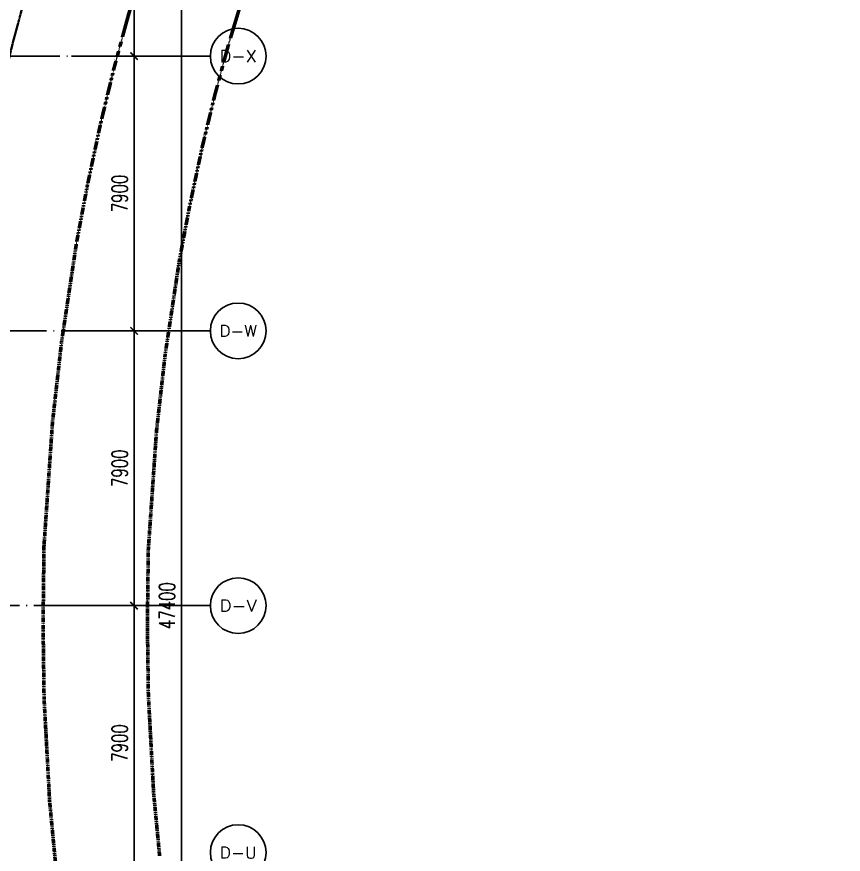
# Model space of a CAD drawing. Header units: millimetres. Extents: x 1089227 to 13101469, y 618865 to 10240562.
# Drawn here: x 3386423 to 3410190, y 4906864 to 4930944 of the extents above; entities that cross this region are included whole.
import ezdxf
from ezdxf.enums import TextEntityAlignment as Align

# ---------------------------------------------------------------- set-up
doc = ezdxf.new("R2010")
doc.units = ezdxf.units.MM
doc.header["$LTSCALE"] = 1000
doc.header["$PDMODE"] = 3
doc.header["$PDSIZE"] = 200
for name, pattern in [('A09-G-CTRL-用地红线+建筑退线_设计区$0$A02-G-MAIN-用地红线+退线_设计区$0$Redline1', [20, 10, -2, 2, -2, 2, -2]), ('A09-G-CTRL-用地红线+建筑退线_设计区$0$Controlline1', [12.8, 8, -1.6, 1.6, -1.6]), ('DOTE', [2.42, 2, -0.2, 0.02, -0.2])]:
    doc.linetypes.add(name, pattern=pattern)
doc.layers.get('0').update_dxf_attribs({"linetype": 'CONTINUOUS'})
doc.layers.get('Defpoints').update_dxf_attribs({"linetype": 'CONTINUOUS'})
doc.layers.add('A09-G-CTRL-用地红线+建筑退线_设计区$0$Z-REDL(用地红线)', color=10, linetype='CONTINUOUS', lineweight=60)
doc.layers.add('A09-G-CTRL-用地红线+建筑退线_设计区$0$Z-REDL-CTRL(建筑控制线)', color=40, linetype='CONTINUOUS', lineweight=35)
for name, color, linetype in [('AXIS', 3, 'CONTINUOUS'), ('AXIS_TEXT', 7, 'CONTINUOUS'), ('DOTE', 1, 'DOTE'), ('LWK-轴线-编号', 7, 'CONTINUOUS'), ('PUB_DIM', 3, 'CONTINUOUS')]:
    doc.layers.add(name, color=color, linetype=linetype)
doc.styles.add('_TCH_AXIS', font='COMPLEX', dxfattribs={"bigfont": 'AllInOneBig.shx'})
doc.styles.add('_TCH_DIM_T3', font='SIMPLEX', dxfattribs={"width": 0.705882, "bigfont": 'AllInOneBig.shx'})
doc.styles.add('COMPLEX', font='COMPLEX', dxfattribs={"bigfont": 'AllInOneBig.shx'})
doc.dimstyles.new('_TCH_ARCH&&150', dxfattribs={"dimtxt": 446.25, "dimasz": 150, "dimexe": 375, "dimexo": 450, "dimgap": 189.375, "dimtad": 1, "dimdec": 0, "dimzin": 0, "dimdsep": 46, "dimtxsty": '_TCH_DIM_T3', "dimblk": 'ARCHTICK', "dimcen": 0.09, "dimclrt": 7, "dimazin": 2, "dimtfac": 1, "dimtdec": 0, "dimtix": 1, "dimtmove": 2, "dimatfit": 3, "dimfxl": 0, "dimtolj": 1, "dimtzin": 0, "dimarcsym": 0})

# ---------------------------------------------------------------- blocks, each defined once
blk = doc.blocks.new('0323最综用地红线')
at = {"layer": 'A09-G-CTRL-用地红线+建筑退线_设计区$0$Z-REDL(用地红线)', "color": 1, "linetype": 'A09-G-CTRL-用地红线+建筑退线_设计区$0$A02-G-MAIN-用地红线+退线_设计区$0$Redline1', "ltscale": 0.0005}
for points in [[(8347198, 3691832), (8355744, 3683198), (8341896, 3654650), (8341278, 3653371), (8340462, 3651462), (8340004, 3650329), (8339215, 3648197), (8338482, 3645999), (8338065, 3644619), (8337678, 3643190), (8337310, 3641674), (8336945, 3639961), (8336653, 3638416), (8336242, 3635695), (8335994, 3633500), (8335758, 3630075), (8335733, 3627948), (8335761, 3625910), (8335913, 3623090), (8336084, 3621295)], [(8344461, 3690333), (8352118, 3682597), (8339196, 3655957), (8338547, 3654614), (8337692, 3652614), (8337206, 3651412), (8336385, 3649193), (8335622, 3646907), (8335181, 3645444), (8334772, 3643936), (8334385, 3642340), (8334004, 3640553), (8333695, 3638919), (8333267, 3636087), (8333005, 3633771), (8332759, 3630196), (8332733, 3627945), (8332762, 3625809), (8332921, 3622867), (8333098, 3621000)]]:
    blk.add_lwpolyline(points, dxfattribs=at)
at = {"layer": 'A09-G-CTRL-用地红线+建筑退线_设计区$0$Z-REDL-CTRL(建筑控制线)', "linetype": 'A09-G-CTRL-用地红线+建筑退线_设计区$0$Controlline1', "ltscale": 0.0005, "flags": 128}
blk.add_lwpolyline([(8299567, 3686108), (8326626, 3675265), (8336400, 3687495), (8338983, 3690878), (8341712, 3688883), (8341724, 3688834), (8348492, 3681996), (8336495, 3657264), (8335815, 3655857), (8334921, 3653765), (8334408, 3652495), (8333554, 3650188), (8332762, 3647815), (8332296, 3646270), (8331866, 3644682), (8331460, 3643007), (8331063, 3641145), (8330737, 3639422), (8330293, 3636480), (8330017, 3634043), (8329761, 3630317), (8329732, 3627942), (8329763, 3625708), (8329928, 3622644), (8330113, 3620704), (8330325, 3618642), (8330653, 3615645), (8331572, 3606971), (8333151, 3600656), (8334420, 3595620), (8335099, 3592902), (8332162, 3588340), (8329462, 3587873), (8325135, 3587049), (8322510, 3586515), (8319525, 3585891), (8317926, 3585544), (8316578, 3585249), (8315535, 3585011), (8313300, 3584499), (8310791, 3583894), (8309251, 3583537), (8305740, 3582637), (8303918, 3582156), (8302104, 3581668), (8299703, 3581012), (8297227, 3580315), (8295056, 3579682), (8292998, 3579074), (8290643, 3578358), (8288572, 3577710), (8287591, 3577398), (8286161, 3576940), (8284503, 3576401), (8282624, 3575767), (8281086, 3575247), (8278146, 3574222), (8273894, 3572680), (8272471, 3572149), (8271089, 3571640), (8267888, 3570407), (8264331, 3569000), (8260702, 3567515), (8258549, 3566609), (8254947, 3565066), (8252185, 3563832), (8250834, 3563232), (8249176, 3562470), (8247994, 3561930), (8245505, 3560754), (8242980, 3559544), (8239801, 3558013), (8237959, 3557076), (8235838, 3555996), (8233384, 3554698), (8228450, 3552051), (8226178, 3550787), (8222141, 3548504), (8215629, 3544667), (8213710, 3543497), (8193657, 3531175), (8180322, 3522990), (8166408, 3514440), (8156991, 3508658), (8151138, 3505062), (8142685, 3507267), (8121171, 3545747), (8120724, 3546549), (8120233, 3547383), (8119272, 3548967), (8118108, 3550752), (8117067, 3552244), (8115806, 3553970), (8115672, 3554140), (8146431, 3575790), (8162146, 3587599), (8162295, 3588125), (8199863, 3615253), (8204215, 3618404), (8231584, 3638167), (8260590, 3655826), (8295376, 3680010)], close=True, dxfattribs=at)
blk = doc.blocks.new('_AXISO')
blk.add_circle((0, 0), 0.5)
at = {"layer": 'AXIS_TEXT', "style": 'COMPLEX', "width": 1.041667}
blk.add_attdef('A', text='', height=0.56, dxfattribs=at).set_placement((-0.25, -0.28), (0.25, -0.28), align=Align.FIT)
blk = doc.blocks.new('_ArchTick')
at = {"color": 0, "linetype": 'ByBlock', "const_width": 0.3}
blk.add_lwpolyline([(-0.71, -0.71), (0.71, 0.71)], dxfattribs=at)
blk = doc.blocks.new('*D526')
at = {"layer": 'Defpoints', "color": 0, "transparency": 16777216}
for p in [(-408, 88800), (-232, 88800), (-408, 80900)]:
    blk.add_point(p, dxfattribs=at)
at = {"layer": 'PUB_DIM', "color": 0, "lineweight": -2, "transparency": 16777216}
for p, q in [((-232, 80900), (-232, 88800)), ((42, 88800), (143, 88800)), ((42, 80900), (143, 80900))]:
    blk.add_line(p, q, dxfattribs=at)
at = {"layer": 'PUB_DIM', "color": 0, "lineweight": -2, "transparency": 16777216, "xscale": 150, "yscale": 150, "zscale": 150}
for p, rotation in [((-232, 88800), 90), ((-232, 80900), 270)]:
    blk.add_blockref('_ArchTick', p, dxfattribs=dict(at, rotation=rotation))
at = {"layer": 'PUB_DIM', "color": 7, "transparency": 16777216, "insert": (-644, 84850), "char_height": 446.2, "attachment_point": 5, "rotation": 90, "style": '_TCH_DIM_T3'}
blk.add_mtext('\\A1;7900', dxfattribs=at)
blk = doc.blocks.new('*D527')
at = {"layer": 'Defpoints', "color": 0, "transparency": 16777216}
for p in [(-408, 96700), (-232, 96700), (-408, 88800)]:
    blk.add_point(p, dxfattribs=at)
at = {"layer": 'PUB_DIM', "color": 0, "lineweight": -2, "transparency": 16777216}
for p, q in [((-232, 88800), (-232, 96700)), ((42, 96700), (143, 96700)), ((42, 88800), (143, 88800))]:
    blk.add_line(p, q, dxfattribs=at)
at = {"layer": 'PUB_DIM', "color": 0, "lineweight": -2, "transparency": 16777216, "xscale": 150, "yscale": 150, "zscale": 150}
for p, rotation in [((-232, 96700), 90), ((-232, 88800), 270)]:
    blk.add_blockref('_ArchTick', p, dxfattribs=dict(at, rotation=rotation))
at = {"layer": 'PUB_DIM', "color": 7, "transparency": 16777216, "insert": (-644, 92750), "char_height": 446.2, "attachment_point": 5, "rotation": 90, "style": '_TCH_DIM_T3'}
blk.add_mtext('\\A1;7900', dxfattribs=at)
blk = doc.blocks.new('*D528')
at = {"layer": 'Defpoints', "color": 0, "transparency": 16777216}
for p in [(-408, 104600), (-232, 104600), (-408, 96700)]:
    blk.add_point(p, dxfattribs=at)
at = {"layer": 'PUB_DIM', "color": 0, "lineweight": -2, "transparency": 16777216}
for p, q in [((-232, 96700), (-232, 104600)), ((42, 104600), (143, 104600)), ((42, 96700), (143, 96700))]:
    blk.add_line(p, q, dxfattribs=at)
at = {"layer": 'PUB_DIM', "color": 0, "lineweight": -2, "transparency": 16777216, "xscale": 150, "yscale": 150, "zscale": 150}
for p, rotation in [((-232, 104600), 90), ((-232, 96700), 270)]:
    blk.add_blockref('_ArchTick', p, dxfattribs=dict(at, rotation=rotation))
at = {"layer": 'PUB_DIM', "color": 7, "transparency": 16777216, "insert": (-644, 100650), "char_height": 446.2, "attachment_point": 5, "rotation": 90, "style": '_TCH_DIM_T3'}
blk.add_mtext('\\A1;7900', dxfattribs=at)
blk = doc.blocks.new('*D529')
at = {"layer": 'Defpoints', "color": 0, "transparency": 16777216}
for p in [(-408, 112500), (-232, 112500), (-408, 104600)]:
    blk.add_point(p, dxfattribs=at)
at = {"layer": 'PUB_DIM', "color": 0, "lineweight": -2, "transparency": 16777216}
for p, q in [((-232, 104600), (-232, 112500)), ((42, 112500), (143, 112500)), ((42, 104600), (143, 104600))]:
    blk.add_line(p, q, dxfattribs=at)
at = {"layer": 'PUB_DIM', "color": 0, "lineweight": -2, "transparency": 16777216, "xscale": 150, "yscale": 150, "zscale": 150}
for p, rotation in [((-232, 112500), 90), ((-232, 104600), 270)]:
    blk.add_blockref('_ArchTick', p, dxfattribs=dict(at, rotation=rotation))
at = {"layer": 'PUB_DIM', "color": 7, "transparency": 16777216, "insert": (-644, 108550), "char_height": 446.2, "attachment_point": 5, "rotation": 90, "style": '_TCH_DIM_T3'}
blk.add_mtext('\\A1;7900', dxfattribs=at)
blk = doc.blocks.new('*D398')
at = {"layer": 'Defpoints', "color": 0, "transparency": 16777216}
for p in [(-2027, 112500), (1129, 112500), (-2027, 65100)]:
    blk.add_point(p, dxfattribs=at)
at = {"layer": 'PUB_DIM', "color": 0, "lineweight": -2, "transparency": 16777216}
for p, q in [((-1577, 112500), (1504, 112500)), ((1129, 65100), (1129, 112500)), ((-1577, 65100), (1504, 65100))]:
    blk.add_line(p, q, dxfattribs=at)
at = {"layer": 'PUB_DIM', "color": 0, "lineweight": -2, "transparency": 16777216, "xscale": 150, "yscale": 150, "zscale": 150}
for p, rotation in [((1129, 112500), 90), ((1129, 65100), 270)]:
    blk.add_blockref('_ArchTick', p, dxfattribs=dict(at, rotation=rotation))
at = {"layer": 'PUB_DIM', "color": 7, "transparency": 16777216, "insert": (717, 88800), "char_height": 446.2, "attachment_point": 5, "rotation": 90, "style": '_TCH_DIM_T3'}
blk.add_mtext('\\A1;47400', dxfattribs=at)
blk = doc.blocks.new('裙房轴网260428')
at = {"layer": 'AXIS'}
for p, q in [((-2027.3, 104600), (1119.9, 104600)), ((-2027.3, 104600), (1962.5, 104600)), ((-2027.3, 96700), (1119.9, 96700)), ((-2027.3, 96700), (1962.5, 96700)), ((-2027.3, 88800), (1119.9, 88800)), ((-2027.3, 88800), (1962.5, 88800))]:
    blk.add_line(p, q, dxfattribs=at)
at = {"layer": 'DOTE', "color": 16, "linetype": 'DOTE'}
for p, q in [((-64861.9, 104600), (-1866, 104600)), ((-72509.1, 96700), (-1866, 96700)), ((-56350, 88800), (-1866, 88800))]:
    blk.add_line(p, q, dxfattribs=at)
at = {"layer": 'AXIS'}
ref = blk.add_blockref('_AXISO', (2762.5, 104600), dxfattribs=dict(at, xscale=1600, yscale=1600, zscale=1600))
ref.add_attrib('A', 'D-X', dxfattribs={"layer": 'LWK-轴线-编号', "height": 339.59, "style": '_TCH_AXIS'}).set_placement((2228.8, 104430.2), (3296.1, 104430.2), align=Align.FIT)
ref = blk.add_blockref('_AXISO', (2762.5, 96700), dxfattribs=dict(at, xscale=1600, yscale=1600, zscale=1600))
ref.add_attrib('A', 'D-W', dxfattribs={"layer": 'LWK-轴线-编号', "height": 321.83, "style": '_TCH_AXIS'}).set_placement((2226.1, 96539.1), (3298.8, 96539.1), align=Align.FIT)
ref = blk.add_blockref('_AXISO', (2762.5, 88800), dxfattribs=dict(at, xscale=1600, yscale=1600, zscale=1600))
ref.add_attrib('A', 'D-V', dxfattribs={"layer": 'LWK-轴线-编号', "height": 339.59, "style": '_TCH_AXIS'}).set_placement((2228.8, 88630.2), (3296.1, 88630.2), align=Align.FIT)
ref = blk.add_blockref('_AXISO', (2762.5, 81700), dxfattribs=dict(at, xscale=1600, yscale=1600, zscale=1600))
ref.add_attrib('A', 'D-U', dxfattribs={"layer": 'LWK-轴线-编号', "height": 330.48, "style": '_TCH_AXIS'}).set_placement((2227.4, 81534.8), (3297.5, 81534.8), align=Align.FIT)
at = {"layer": 'PUB_DIM'}
for p1, p2, distance, picture, middle in [((-2027.3, 65100), (-2027.3, 112500), -3156.6, '*D398', (716.9, 88800)), ((-408.4, 104600), (-408.4, 112500), -176.7, '*D529', (-644.1, 108550)), ((-408.4, 96700), (-408.4, 104600), -176.7, '*D528', (-644.1, 100650)), ((-408.4, 88800), (-408.4, 96700), -176.7, '*D527', (-644.1, 92750)), ((-408.4, 80900), (-408.4, 88800), -176.7, '*D526', (-644.1, 84850))]:
    dim = blk.add_aligned_dim(p1=p1, p2=p2, distance=distance, dimstyle='_TCH_ARCH&&150', dxfattribs=at)
    dim.commit()
    dim.dimension.update_dxf_attribs({"geometry": picture, "text_midpoint": middle})
blk = doc.blocks.new('04地块地下轴网260428')
blk.add_blockref('裙房轴网260428', (0, 0))

msp = doc.modelspace()

# ---------------------------------------------------------------- block references
for name, p in [('0323最综用地红线', (-4945553.146, 1285525.343)), ('04地块地下轴网260428', (3390028.145, 4825211.796))]:
    msp.add_blockref(name, p)

doc.saveas('drawing.dxf')
